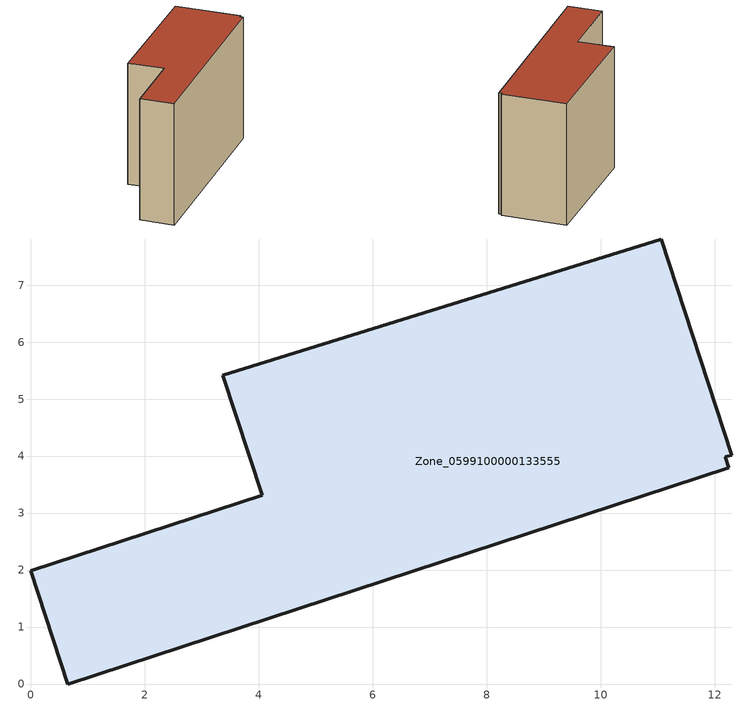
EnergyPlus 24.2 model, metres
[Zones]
Zone_0599100000133555
 floor ground (C_G): 0,1.99 4.06,3.31 3.37,5.42 11.06,7.81 12.3,4.02 12.19,3.99 12.25,3.79 0.65,0 z0
 wall outside (C_F): 4.06,3.31 0,1.99 0.65,0 12.25,3.79 12.19,3.99 12.3,4.02 11.06,7.81 3.37,5.42 4.06,3.31 z0:7.76
 roof outside (C_R): 12.3,4.02 11.06,7.81 3.37,5.42 4.06,3.31 0,1.99 0.65,0 12.25,3.79 12.19,3.99 z7.76
[BUILDING]
Pand.0599100000133555: North Axis=0; Terrain=City; Loads Convergence Tolerance Value=0.04; Temperature Convergence Tolerance Value=0.4; Solar Distribution=FullExterior; Maximum Number of Warmup Days=25; Minimum Number of Warmup Days=1
[Site:Location]
Rotterdam.The.Hague.AP_ZH_NLD Design_Conditions: Latitude=51.96; Longitude=4.45; Time Zone=1; Elevation=-4.5
[SITE:GROUNDTEMPERATURE:BUILDINGSURFACE]
18, 18, 18, 18, 18, 18, 18, 18, 18, 18, 18, 18
[MATERIAL] Thermal Absorptance=0.9; Solar Absorptance=0.7; Visible Absorptance=0.7
Name | Roughness | Thickness | Conductivity | Density | Specific Heat
G.TI.1946 | MediumSmooth | 0.15 | 1 | 540 | 1210
F.TI.1946 | Rough | 0.3 | 0.857143 | 1920 | 840
R.TI.1946 | MediumRough | 0.2 | 0.1 | 1500 | 1000
[CONSTRUCTION]
C_G: G.TI.1946
C_F: F.TI.1946
C_R: R.TI.1946
[ZONE]
Zone_0599100000133555: Type=1; Multiplier=1; Ceiling Height=Autocalculate; Volume=Autocalculate; Floor Area=autocalculate; Part of Total Floor Area=Yes
[ZONEINFILTRATION:DESIGNFLOWRATE]
Infil_Zone_0599100000133555: Zone or ZoneList or Space or SpaceList=Zone_0599100000133555; Schedule=AlwaysOn; Design Flow Rate Calculation Method=Flow/Area; Flow Rate per Floor Area=0.003; Constant Term Coefficient=1; Temperature Term Coefficient=0; Velocity Term Coefficient=0; Velocity Squared Term Coefficient=0
[HVACTEMPLATE:ZONE:IDEALLOADSAIRSYSTEM]
Zone_0599100000133555: Maximum Heating Supply Air Temperature=50; Minimum Cooling Supply Air Temperature=13; Maximum Heating Supply Air Humidity Ratio=0.0156; Minimum Cooling Supply Air Humidity Ratio=0.0077; Heating Limit=NoLimit; Cooling Limit=NoLimit; Dehumidification Control Type=ConstantSensibleHeatRatio; Cooling Sensible Heat Ratio=0.7; Dehumidification Setpoint=60; Humidification Control Type=None; Humidification Setpoint=30; Outdoor Air Method=None; Outdoor Air Flow Rate per Person=0.00944; Outdoor Air Flow Rate per Zone Floor Area=0; Outdoor Air Flow Rate per Zone=0; Demand Controlled Ventilation Type=None; Outdoor Air Economizer Type=NoEconomizer; Heat Recovery Type=None; Sensible Heat Recovery Effectiveness=0.7; Latent Heat Recovery Effectiveness=0.65
[ZONECONTROL:THERMOSTAT]
ThermostatControl_Zone_0599100000133555: Zone or ZoneList=Zone_0599100000133555; Control Type Schedule=DualSetpointControlType; Control 1=Thermostat_Zone_0599100000133555; Temperature Difference Between Cutout And Setpoint=0
[THERMOSTATSETPOINT:DUALSETPOINT]
Thermostat_Zone_0599100000133555: Heating Setpoint Temperature Schedule=HeatingSetpoint_Zone_0599100000133555; Cooling Setpoint Temperature Schedule=CoolingSetpoint_Zone_0599100000133555
[SCHEDULE:COMPACT]
HeatingSetpoint_Zone_0599100000133555: Through: 12/31, For: AllDays, Until: 24:00, 21
CoolingSetpoint_Zone_0599100000133555: Through: 12/31, For: AllDays, Until: 24:00, 24
DualSetpointControlType: Through: 12/31, For: AllDays, Until: 24:00, 4
AlwaysOn: Through: 12/31, For: AllDays, Until: 24:00, 1
